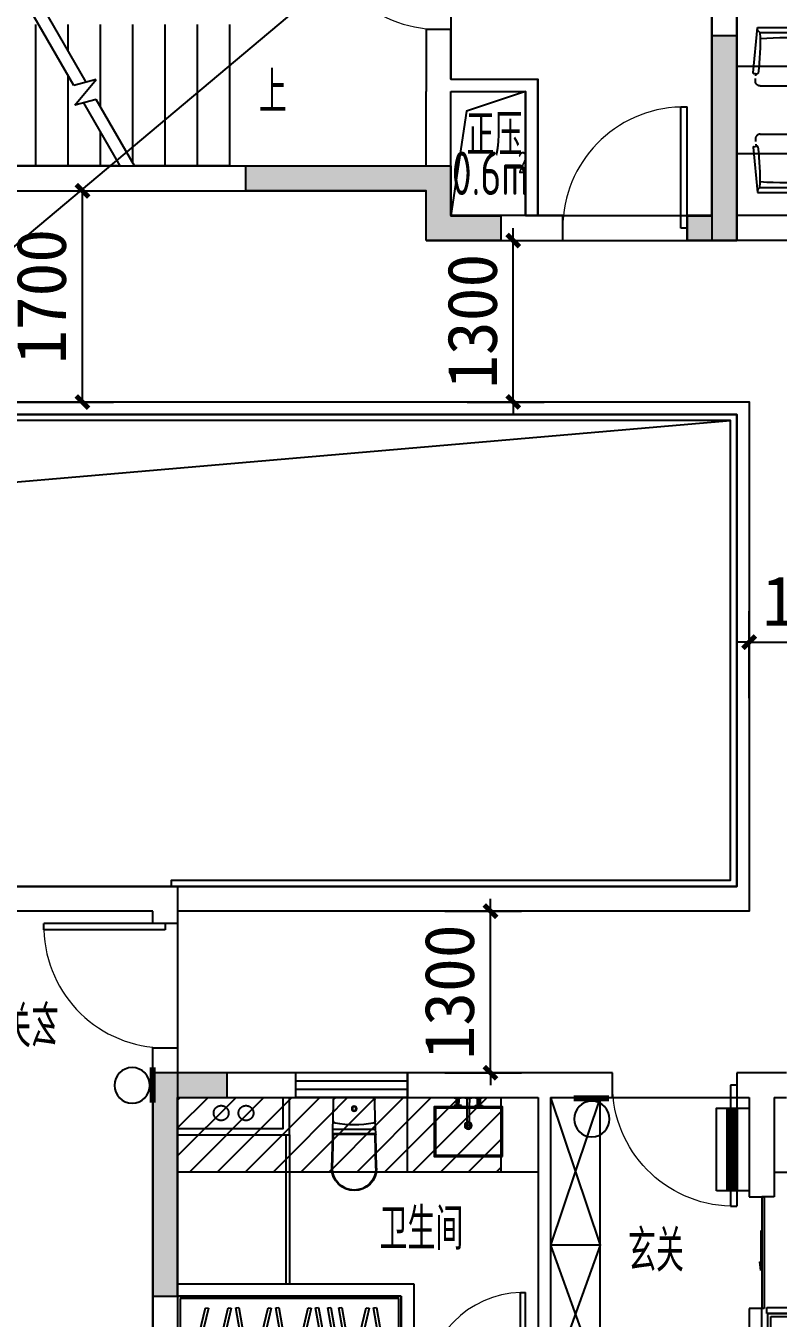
# Model space of a CAD drawing. Extents: x 2378699 to 2462834, y 1041771 to 1211756.
# Drawn here: x 2427315 to 2433369, y 1178673 to 1189078 of the extents above; entities that cross this region are included whole.
import ezdxf

# ---------------------------------------------------------------- set-up
doc = ezdxf.new("R2010")
doc.units = 0
doc.header["$LTSCALE"] = 1000
doc.set_wipeout_variables(frame=1)
doc.linetypes.add('DASH', pattern=[0.35, 0.25, -0.1])
doc.linetypes.add('PS', pattern=[3200, 1500, -200, 1500])
doc.layers.get('0').update_dxf_attribs({"linetype": 'CONTINUOUS'})
doc.layers.get('Defpoints').update_dxf_attribs({"color": 6, "linetype": 'CONTINUOUS'})
for name, color, linetype in [('0p-洞填充', 1, 'CONTINUOUS'), ('_弱电导线层', 4, 'CONTINUOUS'), ('_弱电设备层', 6, 'CONTINUOUS'), ('_强电导线层', 3, 'CONTINUOUS'), ('A-Lvtry', 5, 'CONTINUOUS'), ('A-洞口', 105, 'CONTINUOUS'), ('A-线脚看线', 9, 'CONTINUOUS'), ('A-降板区域', 251, 'CONTINUOUS'), ('AE-FLOR', 151, 'CONTINUOUS'), ('DIM_SYMB', 3, 'CONTINUOUS'), ('DOOR_FIRE', 4, 'CONTINUOUS'), ('PS', 6, 'PS'), ('PUB_HATCH', 8, 'CONTINUOUS'), ('PUB_TEXT', 7, 'CONTINUOUS'), ('STAIR', 5, 'CONTINUOUS'), ('WALL', 2, 'CONTINUOUS'), ('WINDOW', 4, 'CONTINUOUS'), ('剪力墙', 6, 'CONTINUOUS'), ('第三道尺寸线', 105, 'CONTINUOUS')]:
    doc.layers.add(name, color=color, linetype=linetype)
doc.layers.add('A-area', color=23, linetype='CONTINUOUS', plot=False)
doc.layers.add('A-FUR', color=8, linetype='CONTINUOUS', plot=False)
doc.layers.get('_强电导线层').off()
doc.styles.add('_TCH_DIM', font='tssdeng.shx', dxfattribs={"width": 0.7, "bigfont": 'tssdchn.shx'})
doc.styles.get("Standard").update_dxf_attribs({"font": 'tssdeng.shx', "bigfont": 'tssdchn.shx'})
doc.styles.add('黑体', font='simhei.ttf')
doc.dimstyles.new('_TCH_ARCH&&100', dxfattribs={"dimtxt": 400, "dimasz": 100, "dimexe": 250, "dimexo": 300, "dimgap": 126.25, "dimtad": 1, "dimdec": 0, "dimdsep": 46, "dimtxsty": '黑体', "dimblk": 'ARCHTICK', "dimcen": 0.09, "dimclrt": 7, "dimazin": 2, "dimtfac": 1, "dimtdec": 0, "dimtix": 1, "dimtmove": 2, "dimatfit": 3, "dimldrblk": 'ARCHTICK', "dimfxl": 0, "dimtolj": 1, "dimtzin": 0, "dimarcsym": 0})

# ---------------------------------------------------------------- blocks, each defined once
blk = doc.blocks.new('$DorLib2D$00000001')
for p, q in [((0.45, 0.975), (0.5, 0.975)), ((0.45, 0), (0.45, 0.975)), ((0.5, 0), (0.5, 0.975)), ((0.5, 0), (0.45, 0))]:
    blk.add_line(p, q)
at = {"lineweight": 13}
blk.add_arc((0.475, 0), 0.975, 91.4693, 180, dxfattribs=at)
blk = doc.blocks.new('a3huxing0323')
at = {"layer": 'WALL'}
for p, q in [((5008, 169535), (5008, 169235)), ((5008, 169535), (6708, 169535)), ((5208, 169235), (5208, 169335)), ((5208, 169335), (6608, 169335)), ((5008, 169235), (5208, 169235)), ((5208, 168235), (5008, 168235)), ((5008, 168235), (5008, 160635)), ((5208, 160735), (5208, 168235))]:
    blk.add_line(p, q, dxfattribs=at)
at = {"layer": 'WINDOW'}
blk.add_line((5008, 169235), (5008, 168235), dxfattribs=at)
at = {"layer": 'WINDOW', "xscale": -1000, "yscale": 1000, "zscale": -1000, "rotation": 270}
blk.add_blockref('$DorLib2D$00000001', (5108, 168735), dxfattribs=at)
at = {"layer": 'PUB_TEXT', "width": 0.7}
blk.add_text('玄关', height=337.6, dxfattribs=at).set_placement((5961, 168239))
blk = doc.blocks.new('u5g')
at = {"color": 8, "linetype": 'DASH', "ltscale": 20}
for p, q in [((10502.8, 151826.4), (10512.8, 151826.4)), ((10502.8, 151776.4), (10512.8, 151776.4)), ((10512.8, 151826.4), (10512.8, 151776.4)), ((12177.7, 151813.9), (10512.8, 151813.9)), ((12177.7, 151788.9), (10512.8, 151788.9)), ((12187.8, 151826.4), (12177.7, 151826.4)), ((12177.7, 151826.4), (12177.7, 151776.4)), ((12187.8, 151776.4), (12177.7, 151776.4))]:
    blk.add_line(p, q, dxfattribs=at)
at = {"color": 8, "ltscale": 20}
for p, q in [((10607.7, 151503.4), (10772.9, 151503.4)), ((10772.9, 151503.4), (10677.8, 151484.5)), ((10677.8, 151484.5), (10677.8, 151503.4)), ((11917.6, 151531.4), (12012.7, 151550.3)), ((12082.8, 151531.4), (11917.6, 151531.4)), ((12012.7, 151550.3), (12012.7, 151531.4))]:
    blk.add_line(p, q, dxfattribs=at)
at = {"linetype": 'DASH', "ltscale": 20}
for points in [[(12207.8, 152126.4), (10482.8, 152126.4), (10482.8, 151476.4), (12207.8, 151476.4)], [(10502.8, 151531.4), (11355.3, 151531.4), (11355.3, 151511.4), (10502.8, 151511.4)], [(11335.3, 151511.4), (12187.8, 151511.4), (12187.8, 151491.4), (11335.3, 151491.4)]]:
    blk.add_lwpolyline(points, close=True, dxfattribs=at)
blk.add_lwpolyline([(12187.8, 151476.4), (12187.8, 152106.4), (10502.8, 152106.4), (10502.8, 151476.4)], dxfattribs=at)
at = {"color": 8, "linetype": 'DASH', "ltscale": 20}
for points in [[(10603.3, 151578.7), (10696.8, 152026.6), (10719.8, 152021.8), (10626.3, 151573.9)], [(10780.1, 151578.7), (10873.6, 152026.6), (10896.6, 152021.8), (10803.1, 151573.9)], [(11001.3, 151572.3), (10930.5, 152024.3), (10953.7, 152028), (11024.5, 151576)], [(11087.5, 151578.7), (11181, 152026.6), (11204, 152021.8), (11110.4, 151573.9)], [(11310.5, 151572.3), (11239.7, 152024.3), (11262.9, 152028), (11333.7, 151576)], [(11396.6, 151578.7), (11490.1, 152026.6), (11513.1, 152021.8), (11419.6, 151573.9)], [(11617.8, 151572.3), (11547, 152024.3), (11570.2, 152028), (11641, 151576)], [(11711, 151572.3), (11640.2, 152024.3), (11663.4, 152028), (11734.2, 151576)], [(11796.6, 151572.3), (11725.8, 152024.3), (11749, 152028), (11819.8, 151576)], [(11842.7, 151578.7), (11936.3, 152026.6), (11959.3, 152021.8), (11865.7, 151573.9)], [(12064, 151572.3), (11993.2, 152024.3), (12016.4, 152028), (12087.2, 151576)]]:
    blk.add_lwpolyline(points, close=True, dxfattribs=at)
blk = doc.blocks.new('A$C2EEA3612')
at = {"linetype": 'Continuous'}
for p, q in [((-180, 570), (-173, 300)), ((-175, 570), (-168, 300)), ((175, 570), (168, 300)), ((180, 570), (173, 300)), ((-173, 300), (-171, 240)), ((-172, 255), (172, 255)), ((-171, 240), (-169, 187)), ((-163, 295), (163, 295)), ((-163, 290), (163, 290)), ((171, 240), (169, 187)), ((173, 300), (171, 240)), ((-169, 187), (-166, 19)), ((169, 187), (166, 19)), ((-146, 0), (146, 0))]:
    blk.add_line(p, q, dxfattribs=at)
for radius in [20, 15]:
    blk.add_circle((0, 90), radius, dxfattribs=at)
for centre, radius, start, end in [((0, 570), 180, 0, 180), ((0, 570), 175, 0, 180), ((-163, 300), 10, 181.7534, 270), ((-163, 300), 5, 181.7534, 270), ((0, -673), 893, 80.1443, 99.8557), ((163, 300), 5, 270, 358.2466), ((163, 300), 10, 270, 358.2466), ((-149, 187), 20, 99.8557, 181.7534), ((149, 187), 20, 358.2466, 80.1443), ((-146, 20), 20, 181.7534, 270), ((146, 20), 20, 270, 358.2466)]:
    blk.add_arc(centre, radius, start, end, dxfattribs=at)
blk = doc.blocks.new('g3wr')
at = {"color": 251}
blk.add_wipeout([(92376, 176270), (92376, 176416), (92376, 176562), (92382, 176575), (92396, 176582), (92459, 176583), (92576, 176581), (92666, 176589), (92736, 176588), (92946, 176596), (92946, 176591), (93057, 176558), (93057, 176558), (93126, 176416), (93076, 176298), (92946, 176236), (92831, 176244), (92676, 176243), (92576, 176251), (92396, 176250)], dxfattribs=at)
at = {"xscale": -1, "rotation": 270}
blk.add_blockref('A$C2EEA3612', (92376, 176416), dxfattribs=at)
blk = doc.blocks.new('A$C12CE3BE6')
at = {"ltscale": 10}
for p, q in [((180, 469), (200, 469)), ((180, 412), (180, 435)), ((182, 422), (182, 442)), ((197, 442), (182, 442)), ((197, 422), (182, 422)), ((184, 442), (184, 469)), ((187, 412), (187, 422)), ((193, 412), (193, 422)), ((195, 442), (195, 469)), ((197, 422), (197, 442)), ((200, 412), (200, 435)), ((285, 469), (265, 469)), ((265, 260), (265, 435)), ((285, 260), (285, 435)), ((370, 469), (350, 469)), ((350, 412), (350, 435)), ((352, 422), (352, 442)), ((352, 442), (367, 442)), ((352, 422), (367, 422)), ((354, 442), (354, 469)), ((357, 412), (357, 422)), ((363, 412), (363, 422)), ((365, 442), (365, 469)), ((367, 422), (367, 442)), ((370, 412), (370, 435)), ((220, 412), (160, 412)), ((160, 412), (160, 405)), ((220, 405), (160, 405)), ((220, 405), (220, 412)), ((330, 412), (390, 412)), ((330, 405), (330, 412)), ((330, 405), (390, 405)), ((390, 412), (390, 405))]:
    blk.add_line(p, q, dxfattribs=at)
for p, q in [((261, 236), (289, 264)), ((261, 264), (289, 236))]:
    blk.add_line(p, q)
for points in [[(200, 435), (200, 469), (215, 469), (215, 475), (165, 475), (165, 469), (180, 469), (180, 435)], [(285, 435), (285, 469), (300, 469), (300, 475), (250, 475), (250, 469), (265, 469), (265, 435)], [(370, 435), (370, 469), (385, 469), (385, 475), (335, 475), (335, 469), (350, 469), (350, 435)]]:
    blk.add_lwpolyline(points, dxfattribs=at)
for points in [[(0, 0), (0, 400), (550, 400), (550, 0)], [(10, 10), (10, 390), (540, 390), (540, 10)]]:
    blk.add_lwpolyline(points, close=True)
for centre in [(190, 409), (360, 409)]:
    blk.add_circle(centre, 3.5, dxfattribs=at)
for radius in [29.1, 20]:
    blk.add_circle((275, 250), radius)
blk.add_arc((275, 260), 10, 180, 0, dxfattribs=at)
blk = doc.blocks.new('BX1')
at = {"layer": 'A-Lvtry'}
for p, q in [((-560, 8), (-608, 8)), ((-608, 8), (-608, -608)), ((-560, -608), (-560, 8)), ((0, 0), (-560, 0)), ((0, -600), (0, 0)), ((-560, 0), (-560, -600)), ((-24, -24), (-536, -24)), ((-536, -24), (-536, -576)), ((-24, -576), (-24, -24)), ((-631, -564), (-631, -520)), ((-631, -520), (-608, -520)), ((-608, -520), (-608, -564)), ((-608, -564), (-631, -564)), ((-608, -608), (-560, -608)), ((-560, -600), (0, -600)), ((-536, -576), (-24, -576))]:
    blk.add_line(p, q, dxfattribs=at)
blk = doc.blocks.new('$DorLib2D$00000129')
at = {"color": 0, "linetype": 'Continuous'}
for p, q in [((-0.5, 0.545), (-0.5, 0.687)), ((-0.5, 0.687), (0.5, 0.687)), ((0.5, 0.687), (0.5, 0.545)), ((0.5, 0.545), (-0.5, 0.545)), ((-0.5, 0.5), (-0.5, 0.545)), ((0.5, 0.5), (0.5, 0.545)), ((-0.2, 0.437), (0.158, 0.437)), ((0.08, 0.341), (0.08, 0.437)), ((0.158, 0.437), (0.08, 0.341))]:
    blk.add_line(p, q, dxfattribs=at)
blk = doc.blocks.new('$TCHSYS$WIN2D')
for p, q in [((-0.5, 0.5), (0.5, 0.5)), ((-0.5, 0.5), (-0.5, -0.5)), ((0.5, 0.5), (0.5, -0.5)), ((0.5, 0.167), (-0.5, 0.167)), ((0.5, -0.167), (-0.5, -0.167)), ((-0.5, -0.5), (0.5, -0.5))]:
    blk.add_line(p, q)
blk = doc.blocks.new('A4huhuxing')
at = {"layer": 'A-FUR'}
for points in [[(20032, 165535), (20432, 165535), (20432, 167835)], [(20032, 167835), (20432, 166646)], [(20432, 167835), (20032, 166646)], [(20432, 166646), (20032, 166646)], [(20432, 166646), (20032, 165535)], [(20032, 166646), (20432, 165535)]]:
    blk.add_lwpolyline(points, dxfattribs=at)
at = {"layer": 'A-Lvtry'}
for points in [[(19932, 167235), (18883, 167235), (18883, 167835)], [(17902, 167535), (17902, 166335)], [(17932, 167535), (17932, 166335)], [(21832, 167235), (23031, 167235), (23031, 166135), (22389, 166135)]]:
    blk.add_lwpolyline(points, dxfattribs=at)
at = {"layer": 'PS', "ltscale": 0.5}
for centre in [(17382, 167710), (17582, 167710)]:
    blk.add_circle(centre, 60, dxfattribs=at)
at = {"layer": 'WALL'}
for p, q in [((16832, 168035), (16832, 166235)), ((17982, 168035), (16832, 168035)), ((17982, 167835), (17982, 168035)), ((20032, 168035), (18882, 168035)), ((18882, 168035), (18882, 167835)), ((20532, 168035), (20032, 168035)), ((20532, 167835), (20532, 168035)), ((21732, 168035), (21532, 168035)), ((21532, 168035), (21532, 167835)), ((21932, 168035), (21732, 168035)), ((17032, 167835), (17032, 166335)), ((17032, 167835), (17982, 167835)), ((18882, 167835), (19932, 167835)), ((19932, 167835), (19932, 165535)), ((20032, 167835), (20032, 165535)), ((20032, 167835), (20532, 167835)), ((21532, 167835), (21632, 167835)), ((21632, 167835), (21632, 167035)), ((21832, 167835), (21832, 167035)), ((21832, 167835), (21932, 167835)), ((21632, 167035), (21732, 167035)), ((21832, 167035), (21732, 167035)), ((17032, 166335), (18932, 166335)), ((18932, 166335), (18932, 165535)), ((16832, 166235), (16832, 164335)), ((17032, 166235), (18832, 166235)), ((17032, 166235), (17032, 164335)), ((18832, 166235), (18832, 165435)), ((21732, 166135), (21632, 166135)), ((21632, 166135), (21632, 165435)), ((21732, 165535), (21732, 166135))]:
    blk.add_line(p, q, dxfattribs=at)
for points in [[(17032, 167535), (17932, 167535), (17932, 167835)], [(17032, 167585), (17882, 167585), (17882, 167835)]]:
    blk.add_lwpolyline(points, dxfattribs=at)
at = {"layer": 'WINDOW'}
blk.add_line((20532, 167835, 0), (21532, 167835, 0), dxfattribs=at)
at = {"layer": 'A-FUR', "xscale": 1.0435, "yscale": 0.9231}
blk.add_blockref('u5g', (6093, 25807), dxfattribs=at)
at = {"layer": 'A-Lvtry', "rotation": 270}
blk.add_blockref('g3wr', (-157963, 260211), dxfattribs=at)
at = {"layer": 'A-Lvtry', "xscale": -1}
blk.add_blockref('A$C12CE3BE6', (19646, 167360), dxfattribs=at)
at = {"layer": 'A-Lvtry', "extrusion": (1.08889e-08, 3.92285e-11, 1), "xscale": -1.000000000000005, "rotation": 90}
blk.add_blockref('BX1', (21781, 165535), dxfattribs=at)
at = {"layer": 'WINDOW'}
for p, xscale, yscale, zscale in [((21032, 167935), 1000, -1000, 1000), ((19432, 165485), 800, 800, 800)]:
    blk.add_blockref('$DorLib2D$00000001', p, dxfattribs=dict(at, xscale=xscale, yscale=yscale, zscale=zscale))
at = {"layer": 'WINDOW', "xscale": 900, "yscale": 100, "zscale": 900, "rotation": 270}
blk.add_blockref('$DorLib2D$00000129', (21682, 166585), dxfattribs=at)
at = {"layer": 'PUB_TEXT', "width": 0.7}
for s, p in [('卫生间', (18657, 166608)), ('玄关', (20657, 166432))]:
    blk.add_text(s, height=337.6, dxfattribs=at).set_placement(p)
at = {"layer": 'A-降板区域'}
h = blk.add_hatch(dxfattribs=at)
h.set_pattern_fill('ANSI31', color=256, scale=100)
h.set_pattern_definition([(45, (25445.86, 0.02), (-112.2532, 112.2532), [])])
h.paths.add_polyline_path([(19632, 167835), (19632, 167235), (17032, 167235), (17032, 167835)])
blk.add_lwpolyline([(19632, 167835), (19632, 167235), (17032, 167235), (17032, 167835)], close=True, dxfattribs=at)
at = {"layer": 'WINDOW', "xscale": -900, "yscale": -200, "zscale": -900}
blk.add_blockref('$TCHSYS$WIN2D', (18432, 167935), dxfattribs=at)
blk = doc.blocks.new('chair4')
at = {"linetype": 'DASH', "ltscale": 200}
for p, q in [((-470, 211), (-470, -211)), ((-426, 250), (-410, 249)), ((-426, -250), (-410, -249))]:
    blk.add_line(p, q, dxfattribs=at)
at = {"ltscale": 20}
for p, q in [((-389, 247), (-372, 245)), ((-365, 269), (0, 234)), ((-40, 214), (-40, -214)), ((0, 234), (0, -234)), ((-389, -247), (-372, -245)), ((-365, -269), (0, -234))]:
    blk.add_line(p, q, dxfattribs=at)
at = {"linetype": 'DASH', "ltscale": 200, "extrusion": (0, 0, -1)}
for centre, start_param, end_param in [((-430, 211), 3.926991, 5.586837), ((-430, -211), 2.267145, 3.926991)]:
    blk.add_ellipse(centre, major_axis=(28.3, 28.3), ratio=1, start_param=start_param, end_param=end_param, dxfattribs=at)
at = {"ltscale": 20, "extrusion": (0, 0, -1)}
for centre, major_axis, ratio, start_param, end_param in [((-366, 237), (5.66, -5.66), 1, 0.914477, 2.702691), ((-440, 264), (50.3, 50.3), 1, 0.774487, 1.131895), ((-365, 265), (2.83, 2.83), 1, 3.91608, 5.586837), ((-125, 1886), (-1792, 85), 0.932857, 4.621064, 4.803714), ((-2033, -2), (-3, 2384), 0.819086, 1.481782, 1.659811), ((-6, 198), (26.3, 26.3), 1, 4.375488, 5.671939), ((-366, -237), (5.66, 5.66), 1, 3.580494, 5.368708), ((-440, -264), (50.3, -50.3), 1, -1.131895, -0.774487), ((-365, -265), (2.83, -2.83), 1, 0.696349, 2.367105), ((-125, -1886), (1792, 85), 0.932857, 4.621064, 4.803714), ((-6, -198), (26.3, 26.3), 1, 2.182042, 3.478494)]:
    blk.add_ellipse(centre, major_axis=major_axis, ratio=ratio, start_param=start_param, end_param=end_param, dxfattribs=at)
blk = doc.blocks.new('canzhuo01')
for p, q in [((38357, 175033), (36957, 175033)), ((38357, 174333), (38357, 175033)), ((36957, 174333), (38357, 174333))]:
    blk.add_line(p, q)
at = {"extrusion": (0, 0, -1), "xscale": -1, "zscale": -1, "rotation": 270}
for p in [(-37357, 175347), (-37957, 175347)]:
    blk.add_blockref('chair4', p, dxfattribs=at)
at = {"xscale": -1, "rotation": 90}
for p in [(37357, 174019), (37957, 174019)]:
    blk.add_blockref('chair4', p, dxfattribs=at)
blk = doc.blocks.new('a6huxing 0323')
at = {"layer": 'WALL'}
for p, q in [((3766, 180212), (3766, 177812)), ((3966, 180112), (3966, 178012)), ((5566, 178012), (3966, 178012)), ((5366, 177812), (3766, 177812))]:
    blk.add_line(p, q, dxfattribs=at)
at = {"layer": 'A-FUR'}
blk.add_blockref('canzhuo01', (-32991, 4179), dxfattribs=at)
blk = doc.blocks.new('jgjlq030328')
at = {"layer": 'PUB_HATCH'}
for points in [[(-251835, 23862), (-251835, 22212), (-252235, 22212), (-252235, 22412), (-252035, 22412), (-252035, 23862)], [(-254335, 22212), (-254335, 22612), (-255785, 22612), (-255785, 22812), (-254135, 22812), (-254135, 22412), (-253735, 22412), (-253735, 22212)], [(-255935, 15512), (-256535, 15512), (-256535, 13712), (-256335, 13712), (-256335, 15312), (-255935, 15312)]]:
    blk.add_hatch(color=256, dxfattribs=at).paths.add_polyline_path(points)
at = {"layer": '剪力墙'}
for points in [[(-251835, 23862), (-251835, 22212), (-252235, 22212), (-252235, 22412), (-252035, 22412), (-252035, 23862)], [(-254335, 22212), (-254335, 22612), (-255785, 22612), (-255785, 22812), (-254135, 22812), (-254135, 22412), (-253735, 22412), (-253735, 22212)], [(-255935, 15512), (-256535, 15512), (-256535, 13712), (-256335, 13712), (-256335, 15312), (-255935, 15312)]]:
    blk.add_lwpolyline(points, close=True, dxfattribs=at)
blk = doc.blocks.new('ssxianjiao0329')
at = {"layer": 'A-线脚看线'}
blk.add_lwpolyline([(-10064, 143498), (-10064, 143548), (-5564, 143548), (-5564, 147248), (-17614, 147248)], dxfattribs=at)
blk = doc.blocks.new('hhhhxintongqutong0329')
at = {"layer": 'A-area'}
for points in [[(-8314, 25883), (-8314, 25283), (-7814, 25283), (-7814, 23283), (-7114, 23283), (-7114, 22183), (-5714, 22183), (-5714, 25883)], [(-7814, 23183), (-7214, 23183), (-7214, 22183), (-7814, 22183)], [(-17614, 20583), (-17614, 13683), (-16214, 13683), (-16214, 16983), (-15614, 16983), (-15614, 16783), (-5514, 16783), (-5514, 20583)]]:
    blk.add_lwpolyline(points, close=True, dxfattribs=at)
at = {"layer": 'A-洞口'}
blk.add_lwpolyline([(-7214, 23183), (-7689, 23024), (-7814, 22183)], dxfattribs=at)
at = {"layer": 'AE-FLOR'}
for points in [[(-17614, 20683), (-5414, 20683), (-5414, 16583), (-10014, 16583)], [(-17614, 20583), (-5514, 20583), (-5514, 16783), (-10014, 16783)]]:
    blk.add_lwpolyline(points, dxfattribs=at)
at = {"layer": 'DIM_SYMB'}
for points in [[(-9204, 24483, 0, 0, 0), (-12064, 24483, 0, 0, 0), (-12064, 23183, 0, 0, 0), (-11194, 23183, 80, 0, 0), (-10894, 23183, 0, 0, 0)], [(-9464, 23183, 0, 0, 0), (-10334, 23183, 80, 0, 0), (-10634, 23183, 0, 0, 0)]]:
    blk.add_lwpolyline(points, format="xyseb", dxfattribs=at)
at = {"layer": 'DOOR_FIRE'}
blk.add_line((-6914, 21983), (-5914, 21983), dxfattribs=at)
at = {"layer": 'STAIR'}
for p, q in [((-10849, 23230), (-11168, 23783)), ((-10749, 23257), (-11052, 23783)), ((-11154, 22583), (-11154, 23723)), ((-10894, 23508), (-10894, 23723)), ((-10634, 23057), (-10634, 23723)), ((-10374, 22607), (-10374, 23723)), ((-10114, 22583), (-10114, 23723)), ((-9854, 22583), (-9854, 23723)), ((-9594, 22583), (-9594, 23723)), ((-10894, 22583), (-10894, 23308)), ((-10668, 23278), (-10849, 23230)), ((-10841, 23072), (-10668, 23278)), ((-10669, 23118), (-10841, 23072)), ((-10360, 22583), (-10669, 23118)), ((-10475, 22583), (-10769, 23091)), ((-10634, 22583), (-10634, 22857)), ((-10475, 22583), (-11414, 22583)), ((-9594, 22583), (-10360, 22583))]:
    blk.add_line(p, q, dxfattribs=at)
at = {"layer": 'WALL'}
for p, q in [((-5514, 21983), (-5514, 25983)), ((-5714, 22183), (-5714, 25883)), ((-7814, 23683), (-8014, 23683)), ((-8014, 23683), (-8014, 23183)), ((-7814, 23283), (-7814, 23683)), ((-7814, 23283), (-7114, 23283)), ((-7114, 22183), (-7114, 23283)), ((-8014, 22583), (-8014, 23183)), ((-7814, 22483), (-7814, 23183)), ((-7814, 23183), (-7214, 23183)), ((-7214, 22183), (-7214, 23183)), ((-12714, 22583), (-8014, 22583)), ((-7814, 22183), (-7814, 22483)), ((-12814, 22383), (-8014, 22383)), ((-8014, 21983), (-8014, 22383)), ((-6914, 22183), (-7814, 22183)), ((-7214, 22183), (-7114, 22183)), ((-6914, 21983), (-6914, 22183)), ((-5714, 22183), (-5914, 22183)), ((-5914, 22183), (-5914, 21983)), ((-8014, 21983), (-6914, 21983)), ((-5914, 21983), (-5514, 21983))]:
    blk.add_line(p, q, dxfattribs=at)
at = {"layer": 'DOOR_FIRE', "xscale": 1000, "yscale": 1000, "zscale": 200, "rotation": 90}
blk.add_blockref('$DorLib2D$00000001', (-7914, 24183), dxfattribs=at)
at = {"layer": 'DOOR_FIRE', "xscale": 1000, "yscale": 1000, "zscale": 200}
blk.add_blockref('$DorLib2D$00000001', (-6414, 22083), dxfattribs=at)
at = {"layer": 'PUB_TEXT', "style": '_TCH_DIM', "width": 0.7}
blk.add_text('上', height=338, dxfattribs=at).set_placement((-9359, 23008))
at = {"layer": 'PUB_TEXT', "width": 0.7}
for s, height, p in [('正压', 337.6, (-7688, 22663)), ('0.6m', 350, (-7807, 22349)), ('2', 175, (-7276, 22524))]:
    blk.add_text(s, height=height, dxfattribs=at).set_placement(p)
blk = doc.blocks.new('_ArchTick')
at = {"color": 0, "linetype": 'ByBlock', "const_width": 0.4}
blk.add_lwpolyline([(-0.5, -0.5), (0.5, 0.5)], dxfattribs=at)
blk = doc.blocks.new('*D72')
at = {"layer": 'Defpoints', "color": 0}
for p in [(2430566, 1187349), (2431237, 1187349), (2430566, 1186049)]:
    blk.add_point(p, dxfattribs=at)
at = {"layer": '第三道尺寸线', "color": 0, "lineweight": -2}
for p, q in [((2431237, 1187349), (2431237, 1187449)), ((2430866, 1187349), (2431487, 1187349)), ((2431237, 1186049), (2431237, 1187349)), ((2430866, 1186049), (2431487, 1186049)), ((2431237, 1186049), (2431237, 1185949))]:
    blk.add_line(p, q, dxfattribs=at)
at = {"layer": '第三道尺寸线', "color": 0, "lineweight": -2, "xscale": 100, "yscale": 100, "zscale": 100}
for p, rotation in [((2431237, 1187349), 270), ((2431237, 1186049), 90)]:
    blk.add_blockref('_ArchTick', p, dxfattribs=dict(at, rotation=rotation))
at = {"layer": '第三道尺寸线', "color": 7, "insert": (2430909, 1186699), "char_height": 400, "attachment_point": 5, "rotation": 90, "style": '黑体'}
blk.add_mtext('\\A1;1300', dxfattribs=at)
blk = doc.blocks.new('*D73')
at = {"layer": 'Defpoints', "color": 0}
for p in [(2430386, 1181949), (2431054, 1181949), (2430386, 1180649)]:
    blk.add_point(p, dxfattribs=at)
at = {"layer": '第三道尺寸线', "color": 0, "lineweight": -2}
for p, q in [((2431054, 1181949), (2431054, 1182049)), ((2430686, 1181949), (2431304, 1181949)), ((2431054, 1180649), (2431054, 1181949)), ((2430686, 1180649), (2431304, 1180649)), ((2431054, 1180649), (2431054, 1180549))]:
    blk.add_line(p, q, dxfattribs=at)
at = {"layer": '第三道尺寸线', "color": 0, "lineweight": -2, "xscale": 100, "yscale": 100, "zscale": 100}
for p, rotation in [((2431054, 1181949), 270), ((2431054, 1180649), 90)]:
    blk.add_blockref('_ArchTick', p, dxfattribs=dict(at, rotation=rotation))
at = {"layer": '第三道尺寸线', "color": 7, "insert": (2430725, 1181299), "char_height": 400, "attachment_point": 5, "rotation": 90, "style": '黑体'}
blk.add_mtext('\\A1;1300', dxfattribs=at)
blk = doc.blocks.new('*D74')
at = {"layer": 'Defpoints', "color": 0}
for p in [(2434436, 1184116), (2433136, 1183364), (2434436, 1183364)]:
    blk.add_point(p, dxfattribs=at)
at = {"layer": '第三道尺寸线', "color": 0, "lineweight": -2}
for p, q in [((2433136, 1183664), (2433136, 1184366)), ((2434436, 1183664), (2434436, 1184366)), ((2433136, 1184116), (2433036, 1184116)), ((2433136, 1184116), (2434436, 1184116)), ((2434436, 1184116), (2434536, 1184116))]:
    blk.add_line(p, q, dxfattribs=at)
at = {"layer": '第三道尺寸线', "color": 0, "lineweight": -2, "xscale": 100, "yscale": 100, "zscale": 100}
blk.add_blockref('_ArchTick', (2433136, 1184116), dxfattribs=at)
at = {"layer": '第三道尺寸线', "color": 0, "lineweight": -2, "xscale": 100, "yscale": 100, "zscale": 100, "rotation": 180}
blk.add_blockref('_ArchTick', (2434436, 1184116), dxfattribs=at)
at = {"layer": '第三道尺寸线', "color": 7, "insert": (2433786, 1184445), "char_height": 400, "attachment_point": 5, "style": '黑体'}
blk.add_mtext('\\A1;1300', dxfattribs=at)
blk = doc.blocks.new('*D75')
at = {"layer": 'Defpoints', "color": 0}
for p in [(2426927, 1187749), (2427770, 1187749), (2426927, 1186049)]:
    blk.add_point(p, dxfattribs=at)
at = {"layer": '第三道尺寸线', "color": 0, "lineweight": -2}
for p, q in [((2427227, 1187749), (2428020, 1187749)), ((2427770, 1186049), (2427770, 1187749)), ((2427227, 1186049), (2428020, 1186049))]:
    blk.add_line(p, q, dxfattribs=at)
at = {"layer": '第三道尺寸线', "color": 0, "lineweight": -2, "xscale": 100, "yscale": 100, "zscale": 100}
for p, rotation in [((2427770, 1187749), 90), ((2427770, 1186049), 270)]:
    blk.add_blockref('_ArchTick', p, dxfattribs=dict(at, rotation=rotation))
at = {"layer": '第三道尺寸线', "color": 7, "insert": (2427441, 1186899), "char_height": 400, "attachment_point": 5, "rotation": 90, "style": '黑体'}
blk.add_mtext('\\A1;1700', dxfattribs=at)
blk = doc.blocks.new('家用多媒体布线箱')
at = {"layer": '_弱电设备层'}
blk.add_lwpolyline([(-334, 264), (334, 264), (334, 0), (-334, 0)], close=True, dxfattribs=at)
at = {"layer": '_弱电设备层', "color": 14, "const_width": 100}
blk.add_lwpolyline([(-334, 138), (334, 138)], dxfattribs=at)
blk = doc.blocks.new('可视对讲室内机')
at = {"layer": '_弱电设备层', "const_width": 50}
blk.add_lwpolyline([(-149, 0), (149, 0)], dxfattribs=at)
at = {"layer": '_弱电设备层'}
blk.add_circle((4, 174), 150, dxfattribs=at)
blk = doc.blocks.new('A$C0C081A4C')
at = {"layer": '_弱电导线层'}
for name, p, xscale, yscale, zscale, rotation in [('可视对讲室内机', (15150, 853), -0.9524745978415012, 0.9524745978415012, 0.9524745978415012, 90), ('可视对讲室内机', (18680, 744), -0.9524745978415012, 0.9524745978415012, 0.9524745978415012, 180), ('家用多媒体布线箱', (19950, 333), 0.99885844765231, 0.99885844765231, 0.99885844765231, 89.99999999999997)]:
    blk.add_blockref(name, p, dxfattribs=dict(at, xscale=xscale, yscale=yscale, zscale=zscale, rotation=rotation))

msp = doc.modelspace()

# ---------------------------------------------------------------- block references
msp.add_blockref('a6huxing 0323', (2429070.5, 1009537.5))
at = {"xscale": -1}
msp.add_blockref('a3huxing0323', (2433543.6, 1012614.4), dxfattribs=at)

# ---------------------------------------------------------------- dimensions: what is measured, and where the dimension line sits
at = {"layer": '第三道尺寸线'}
for p1, p2, distance, picture, middle in [((2426927.4, 1186049.2), (2426927.4, 1187749.2), -842.4, '*D75', (2427441.3, 1186899.2)), ((2430566.2, 1186049.2), (2430566.2, 1187349.2), -671.1, '*D72', (2430908.8, 1186699.2))]:
    dim = msp.add_aligned_dim(p1=p1, p2=p2, distance=distance, dimstyle='_TCH_ARCH&&100', dxfattribs=at)
    dim.commit()
    dim.dimension.update_dxf_attribs({"geometry": picture, "text_midpoint": middle})

# ---------------------------------------------------------------- next in the draw order: block references
msp.add_blockref('A4huhuxing', (2411504.5, 1012614.4))

# ---------------------------------------------------------------- next in the draw order: dimensions: what is measured, and where the dimension line sits
dim = msp.add_aligned_dim(p1=(2433136, 1183363.6), p2=(2434436, 1183363.6), distance=752.5, dimstyle='_TCH_ARCH&&100', dxfattribs=at)
dim.commit()
dim.dimension.update_dxf_attribs({"geometry": '*D74', "text_midpoint": (2433786, 1184444.6)})

# ---------------------------------------------------------------- next in the draw order: linework, layer by layer
at = {"layer": '0p-洞填充'}
msp.add_xline((2353258.6, 1125146.8), (0.76557854, 0.64334244), dxfattribs=at)
at = {"layer": 'A-洞口'}
msp.add_lwpolyline([(2420936, 1179049.2), (2421886.4, 1184945.2), (2432986, 1185899.2)], dxfattribs=at)

# ---------------------------------------------------------------- next in the draw order: block references
for name, p in [('ssxianjiao0329', (2438549.7, 1038651)), ('hhhhxintongqutong0329', (2438549.7, 1165366.6))]:
    msp.add_blockref(name, p)
at = {"layer": '_强电导线层'}
msp.add_blockref('A$C0C081A4C', (2413186, 1179698.1), dxfattribs=at)
at = {"layer": '剪力墙'}
msp.add_blockref('jgjlq030328', (2684871, 1165137.3, 0), dxfattribs=at)

# ---------------------------------------------------------------- next in the draw order: dimensions: what is measured, and where the dimension line sits
at = {"layer": '第三道尺寸线'}
dim = msp.add_aligned_dim(p1=(2430386, 1180649.2), p2=(2430386, 1181949.2), distance=-667.9, dimstyle='_TCH_ARCH&&100', dxfattribs=at)
dim.commit()
dim.dimension.update_dxf_attribs({"geometry": '*D73', "text_midpoint": (2430725.4, 1181299.2)})

doc.saveas('drawing.dxf')
